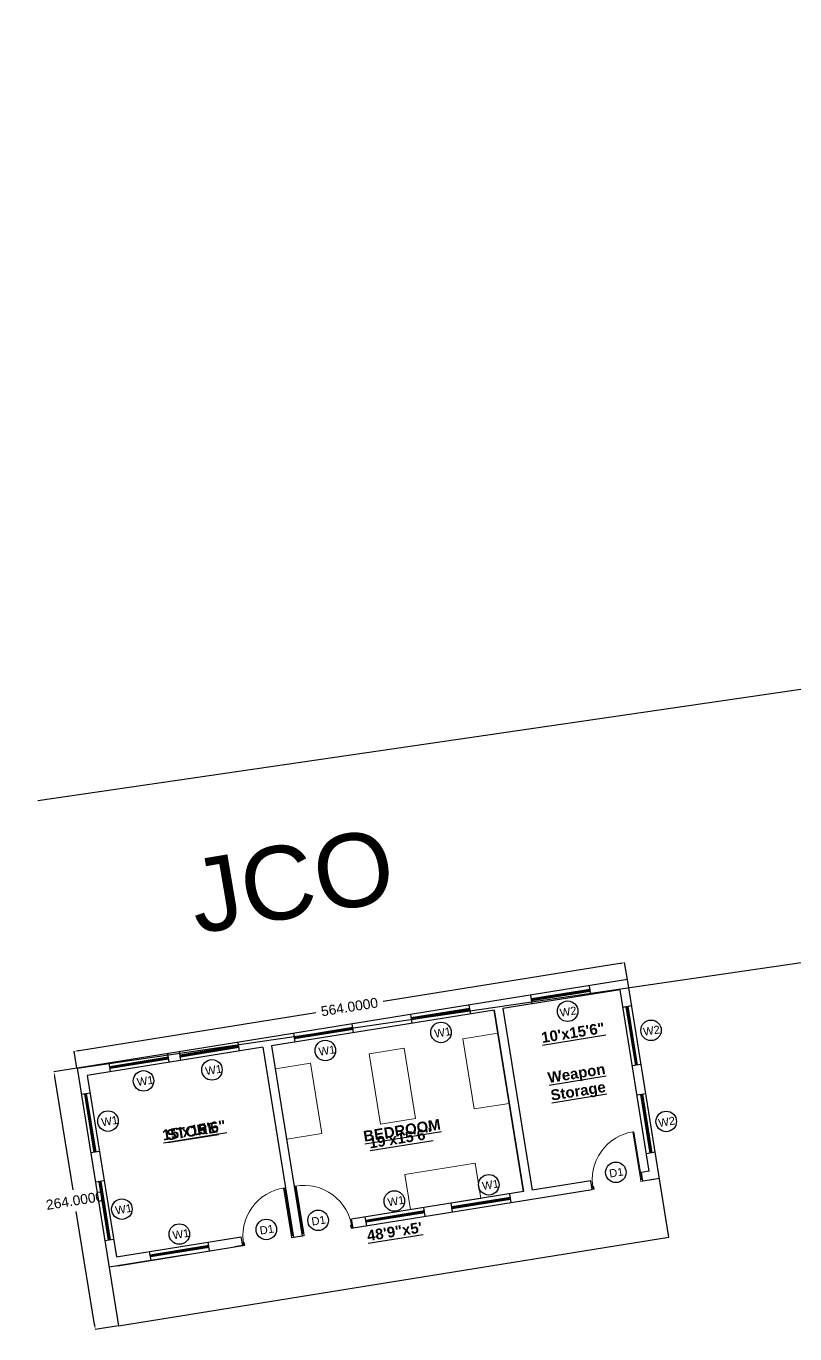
# Model space of a CAD drawing. Header units: metres. Extents: x 625987 to 635197, y 3048449 to 3066446.
# Drawn here: x 635058.03 to 635077.92, y 3063261.55 to 3063295.4 of the extents above; entities that cross this region are included whole.
import ezdxf

# ---------------------------------------------------------------- set-up
doc = ezdxf.new("R2010")
doc.units = ezdxf.units.M
doc.layers.add('Dimension', color=7, linetype='Continuous')
doc.layers.add('WALL', color=7, linetype='Continuous')
doc.layers.add('Doors', color=3, linetype='Continuous', lineweight=20)
doc.layers.add('Reinforcement bar', color=2, linetype='Continuous', lineweight=20)
doc.styles.add('ARIAL', font='arial.ttf')
doc.styles.add('labor camp', font='arial.ttf')
doc.styles.get("Standard").update_dxf_attribs({"font": 'arial.ttf'})
doc.dimstyles.get("Standard").update_dxf_attribs({"dimtxt": 0.18, "dimasz": 0.18, "dimexe": 0.18, "dimexo": 0.0625, "dimgap": 0.09, "dimtad": 0, "dimtih": 1, "dimtoh": 1, "dimdec": 4, "dimzin": 0, "dimdsep": 46, "dimtxsty": 'Standard', "dimcen": 0.09, "dimadec": 0, "dimazin": 0, "dimtfac": 1, "dimtdec": 4, "dimtofl": 0, "dimtmove": 0, "dimatfit": 3, "dimfxl": 1, "dimtolj": 1, "dimtzin": 0, "dimarcsym": 0})

# ---------------------------------------------------------------- blocks, each defined once
blk = doc.blocks.new('*D155')
at = {"layer": 'Defpoints', "color": 0}
for p in [(587.5, 17.3), (23.5, 0), (587.5, 0)]:
    blk.add_point(p, dxfattribs=at)
at = {"layer": 'Dimension', "color": 0, "lineweight": -2}
for p, q in [((23.5, 0.1), (23.5, 17.4)), ((28.5, 17.3), (271, 17.3)), ((582.5, 17.3), (340.1, 17.3)), ((587.5, 0.1), (587.5, 17.4))]:
    blk.add_line(p, q, dxfattribs=at)
at = {"layer": 'Dimension', "color": 0}
for points in [[(28.5, 18.1), (28.5, 16.4), (23.5, 17.3)], [(582.5, 18.1), (582.5, 16.4), (587.5, 17.3)]]:
    blk.add_solid(points, dxfattribs=at)
at = {"layer": 'Dimension', "color": 0, "insert": (305.5, 17.3), "char_height": 10, "attachment_point": 5}
blk.add_mtext('\\A1;564.0000', dxfattribs=at)
blk = doc.blocks.new('*D154')
at = {"layer": 'Defpoints', "color": 0}
for p in [(23.5, 0), (-0.2, -264), (23.5, -264)]:
    blk.add_point(p, dxfattribs=at)
at = {"layer": 'Dimension', "color": 0, "lineweight": -2}
for p, q in [((23.5, 0), (-0.3, 0)), ((-0.2, -5), (-0.2, -120.9)), ((-0.2, -259), (-0.2, -143.1)), ((23.5, -264), (-0.3, -264))]:
    blk.add_line(p, q, dxfattribs=at)
at = {"layer": 'Dimension', "color": 0}
for points in [[(-1, -5), (0.7, -5), (-0.2, 0)], [(-1, -259), (0.7, -259), (-0.2, -264)]]:
    blk.add_solid(points, dxfattribs=at)
at = {"layer": 'Dimension', "color": 0, "insert": (-0.2, -132), "char_height": 10, "attachment_point": 5}
blk.add_mtext('\\A1;264.0000', dxfattribs=at)
blk = doc.blocks.new('army1')
at = {"color": 4}
for p, q in [((56.54161, -9), (56.54161, 0)), ((116.54161, -9), (116.54161, 0)), ((128.54161, -9), (128.54161, 0)), ((188.54161, -9), (188.54161, 0)), ((245.54161, -9), (245.54161, 0)), ((305.54161, -9), (305.54161, 0)), ((365.54161, -9), (365.54161, 0)), ((425.54161, -9), (425.54161, 0)), ((488.54161, -9), (488.54161, 0)), ((548.54161, -9), (548.54161, 0)), ((56.54161, -3.5), (116.54161, -3.5)), ((56.54161, -4.5), (116.54161, -4.5)), ((56.54161, -5.5), (116.54161, -5.5)), ((188.54161, -3.5), (128.54161, -3.5)), ((188.54161, -4.5), (128.54161, -4.5)), ((188.54161, -5.5), (128.54161, -5.5)), ((245.54161, -3.5), (305.54161, -3.5)), ((245.54161, -4.5), (305.54161, -4.5)), ((245.54161, -5.5), (305.54161, -5.5)), ((425.54161, -3.5), (365.54161, -3.5)), ((425.54161, -4.5), (365.54161, -4.5)), ((425.54161, -5.5), (365.54161, -5.5)), ((488.54161, -3.5), (548.54161, -3.5)), ((488.54161, -4.5), (548.54161, -4.5)), ((488.54161, -5.5), (548.54161, -5.5)), ((32.54161, -27), (23.54161, -27)), ((27.04161, -87), (27.04161, -27)), ((28.04161, -87), (28.04161, -27)), ((29.04161, -87), (29.04161, -27)), ((587.54161, -27), (578.54161, -27)), ((582.04161, -87), (582.04161, -27)), ((583.04161, -87), (583.04161, -27)), ((584.04161, -87), (584.04161, -27)), ((32.54161, -87), (23.54161, -87)), ((587.54161, -87), (578.54161, -87)), ((32.54161, -117), (23.54161, -117)), ((27.04161, -117), (27.04161, -177)), ((28.04161, -117), (28.04161, -177)), ((29.04161, -117), (29.04161, -177)), ((587.54161, -117), (578.54161, -117)), ((582.04161, -117), (582.04161, -177)), ((583.04161, -117), (583.04161, -177)), ((584.04161, -117), (584.04161, -177)), ((32.54161, -177), (23.54161, -177)), ((587.54161, -177), (578.54161, -177)), ((66.54161, -204), (66.54161, -195)), ((126.54161, -198.5), (66.54161, -198.5)), ((126.54161, -204), (126.54161, -195)), ((287.54161, -204), (287.54161, -195)), ((347.54161, -198.5), (287.54161, -198.5)), ((347.54161, -204), (347.54161, -195)), ((375.54161, -204), (375.54161, -195)), ((375.54161, -198.5), (435.54161, -198.5)), ((435.54161, -204), (435.54161, -195)), ((126.54161, -199.5), (66.54161, -199.5)), ((126.54161, -200.5), (66.54161, -200.5)), ((347.54161, -199.5), (287.54161, -199.5)), ((347.54161, -200.5), (287.54161, -200.5)), ((375.54161, -199.5), (435.54161, -199.5)), ((375.54161, -200.5), (435.54161, -200.5))]:
    blk.add_line(p, q, dxfattribs=at)
for centre in [(87.92395, -23.47094), (158.00874, -23.47094), (274.38863, -22.29499), (392.84539, -22.79953), (522.81708, -22.01213), (45.91272, -57.92126), (603.01416, -54.47945), (45.7139, -148.12131), (603.51049, -147.93833), (99.03594, -182.24422), (186.70848, -191.57605), (239.88222, -190.85999), (319.11873, -183.76449), (416.09219, -182.69341), (545.01617, -190.72601)]:
    blk.add_circle(centre, 10.38574)
at = {"layer": 'Doors'}
for p, q in [((210.54161, -201), (210.54161, -153)), ((211.54161, -201), (211.54161, -153)), ((222.54161, -201), (222.54161, -153)), ((223.54161, -201), (223.54161, -153)), ((568.54161, -201), (568.54161, -153)), ((569.54161, -201), (569.54161, -153)), ((162.54161, -201), (160.54161, -201)), ((160.54161, -201), (160.54161, -204)), ((160.54161, -204), (162.54161, -204)), ((161.54161, -202), (161.54161, -201)), ((162.54161, -202), (161.54161, -202)), ((162.54161, -204), (162.54161, -201)), ((210.54161, -204), (210.54161, -201)), ((210.54161, -201), (212.54161, -201)), ((210.54161, -202), (211.54161, -202)), ((212.54161, -204), (210.54161, -204)), ((211.54161, -202), (211.54161, -201)), ((212.54161, -201), (212.54161, -204)), ((223.54161, -201), (221.54161, -201)), ((221.54161, -201), (221.54161, -204)), ((221.54161, -204), (223.54161, -204)), ((222.54161, -202), (222.54161, -201)), ((223.54161, -202), (222.54161, -202)), ((223.54161, -204), (223.54161, -201)), ((271.54161, -204), (271.54161, -201)), ((271.54161, -201), (273.54161, -201)), ((271.54161, -202), (272.54161, -202)), ((273.54161, -204), (271.54161, -204)), ((272.54161, -202), (272.54161, -201)), ((273.54161, -201), (273.54161, -204)), ((520.54161, -201), (518.54161, -201)), ((518.54161, -201), (518.54161, -204)), ((518.54161, -204), (520.54161, -204)), ((519.54161, -202), (519.54161, -201)), ((520.54161, -202), (519.54161, -202)), ((520.54161, -204), (520.54161, -201)), ((568.54161, -204), (568.54161, -201)), ((568.54161, -201), (570.54161, -201)), ((568.54161, -202), (569.54161, -202)), ((570.54161, -204), (568.54161, -204)), ((569.54161, -202), (569.54161, -201)), ((570.54161, -201), (570.54161, -204)), ((570.54161, -201), (570.54161, -204))]:
    blk.add_line(p, q, dxfattribs=at)
for centre, start, end in [((210.54161, -202), 88.83061719, 182.33925307), ((223.54161, -202), 357.66074693, 91.16938281), ((568.54161, -202), 88.83061719, 182.33925307)]:
    blk.add_arc(centre, 49, start, end, dxfattribs=at)
at = {"layer": 'Reinforcement bar'}
for p, q in [((212.54161, -204), (212.54161, -9)), ((104.54161, -204), (32.54161, -204)), ((162.54161, -204), (152.54161, -204)), ((210.54161, -204), (221.54161, -204)), ((223.54161, -204), (210.54161, -204))]:
    blk.add_line(p, q, dxfattribs=at)
for points in [[(221.54161, -104.62908), (257.54161, -104.62908), (257.54161, -32.62908), (221.54161, -32.62908)], [(317.54161, -104.62908), (353.54161, -104.62908), (353.54161, -32.62908), (317.54161, -32.62908)], [(413.54161, -104.62908), (449.54161, -104.62908), (449.54161, -32.62908), (413.54161, -32.62908)], [(334.04161, -159), (334.04161, -195), (406.04161, -195), (406.04161, -159)]]:
    blk.add_lwpolyline(points, close=True, dxfattribs=at)
at = {"layer": 'WALL'}
for p, q in [((221.54161, 0), (23.54161, 0)), ((23.54161, 0), (23.54161, -264)), ((449.54161, 0), (221.54161, 0)), ((521.54161, 0), (449.54161, 0)), ((587.54161, 0), (521.54161, 0)), ((587.54161, -264), (587.54161, 0)), ((212.54161, -9), (32.54161, -9)), ((32.54161, -9), (32.54161, -195)), ((212.54161, -9), (212.54161, -204)), ((449.54161, -9), (221.54161, -9)), ((221.54161, -9), (221.54161, -204)), ((449.54161, -195), (449.54161, -9)), ((449.54161, -9), (449.54161, -195)), ((578.54161, -9), (458.54161, -9)), ((458.54161, -9), (458.54161, -195)), ((578.54161, -195), (578.54161, -9)), ((32.54161, -195), (160.54161, -195)), ((160.54161, -204), (160.54161, -195)), ((449.54161, -195), (273.54161, -195)), ((578.54161, -195), (570.54161, -195)), ((104.54161, -204), (23.54161, -204)), ((32.54161, -204), (162.54161, -204)), ((162.54161, -204), (152.54161, -204)), ((223.54161, -204), (210.54161, -204)), ((587.54161, -204), (570.54161, -204)), ((587.54161, -204), (577.72592, -204)), ((23.54161, -264), (449.54161, -264)), ((449.54161, -264), (521.54161, -264)), ((521.54161, -264), (587.54161, -264))]:
    blk.add_line(p, q, dxfattribs=at)
for points in [[(271.54161, -204), (518.54161, -204), (518.54161, -195), (458.54161, -195)], [(273.54161, -204), (273.54161, -195)], [(570.54161, -204), (570.54161, -195)]]:
    blk.add_lwpolyline(points, dxfattribs=at)
at = {"layer": 'Dimension', "attachment_point": 1, "style": 'labor camp'}
for s, insert, char_height, width in [('W1', (81.11786, -19.65215), 8.1, 4.9308109), ('W1', (151.20266, -19.65215), 8.1, 4.9308109), ('W1', (267.58255, -18.4762), 8.1, 4.9308109), ('W1', (386.03931, -18.98074), 8.1, 4.9308109), ('W2', (514.76116, -18.31817), 8.1, 4.9308109), ('{\\fArial|b1|i0|c0|p34;\\L 10\'x15\'6"}', (492.3014, -38.88789), 10.8, 6.5744146), ('W2', (594.95823, -50.78548), 8.1, 4.9308109), ('W1', (39.10664, -54.10247), 8.1, 4.9308109), ('{\\fArial|b1|i0|c0|p34;\\L 15\'x15\'6"}', (98.0224, -75.46529), 10.8, 6.5744146), ('{\\fArial|b1|i0|c0|p34;\\LSTORE}', (102.30517, -76.01794), 10.8, 6.5744146), ('{\\fArial|b1|i0|c0|p34;\\LWeapon \\PStorage}', (492.3014, -79.92957), 10.8, 6.5744146), ('{\\fArial|b1|i0|c0|p34;\\LBEDROOM}', (298.70468, -108.8892), 10.8, 6.5744146), ('{\\fArial|b1|i0|c0|p34;\\L 19\'x15\'6"}', (303.12586, -116.61357), 10.8, 6.5744146), ('W1', (38.90782, -144.30252), 8.1, 4.9308109), ('W2', (595.45456, -144.24437), 8.1, 4.9308109), ('W1', (92.22986, -178.42543), 8.1, 4.9308109), ('W1', (312.31265, -179.9457), 8.1, 4.9308109), ('W1', (409.28611, -178.87462), 8.1, 4.9308109), ('D1', (179.9024, -187.75726), 8.1, 4.9308109), ('D1', (233.07614, -187.0412), 8.1, 4.9308109), ('D1', (538.21009, -186.90722), 8.1, 4.9308109), ('{\\fArial|b1|i0|c0|p34;\\L 48\'9"x5\'}', (286.32175, -208.82723), 10.8, 6.5744146)]:
    blk.add_mtext(s, dxfattribs=dict(at, insert=insert, char_height=char_height, width=width))
at = {"layer": 'Dimension'}
dim = blk.add_linear_dim(base=(587.54161, 17.26648), p1=(23.54161, 0), p2=(587.54161, 0), dimstyle='Standard', override={"dimtxt": 10, "dimasz": 5, "dimgap": 6}, dxfattribs=at)
dim.commit()
dim.dimension.update_dxf_attribs({"geometry": '*D155', "text_midpoint": (305.54161, 17.26648)})
dim = blk.add_linear_dim(base=(-0.15, -264), p1=(23.54161, 0), p2=(23.54161, -264), angle=90, dimstyle='Standard', override={"dimtxt": 10, "dimasz": 5, "dimgap": 6}, dxfattribs=at)
dim.commit()
dim.dimension.update_dxf_attribs({"geometry": '*D154', "text_midpoint": (-0.15, -132)})

msp = doc.modelspace()

# ---------------------------------------------------------------- linework, layer by layer
at = {"flags": 128}
for points in [[(635058.331, 3063275.356), (635195.637, 3063295.397)], [(635059.342, 3063268.429), (635196.648, 3063288.47)]]:
    msp.add_lwpolyline(points, dxfattribs=at)

# ---------------------------------------------------------------- block references
at = {"xscale": 0.02557619290188543, "yscale": 0.02557619294351052, "zscale": 0.02557619288594681, "rotation": 9.13654098369661}
msp.add_blockref('army1', (635058.748, 3063268.333), dxfattribs=at)

# ---------------------------------------------------------------- texts
at = {"color": 7, "linetype": 'Continuous', "style": 'ARIAL', "width": 1}
msp.add_text('JCO', height=1.9, rotation=9.619, dxfattribs=at).set_placement((635062.436, 3063271.899, -0.274))

doc.saveas('drawing.dxf')
